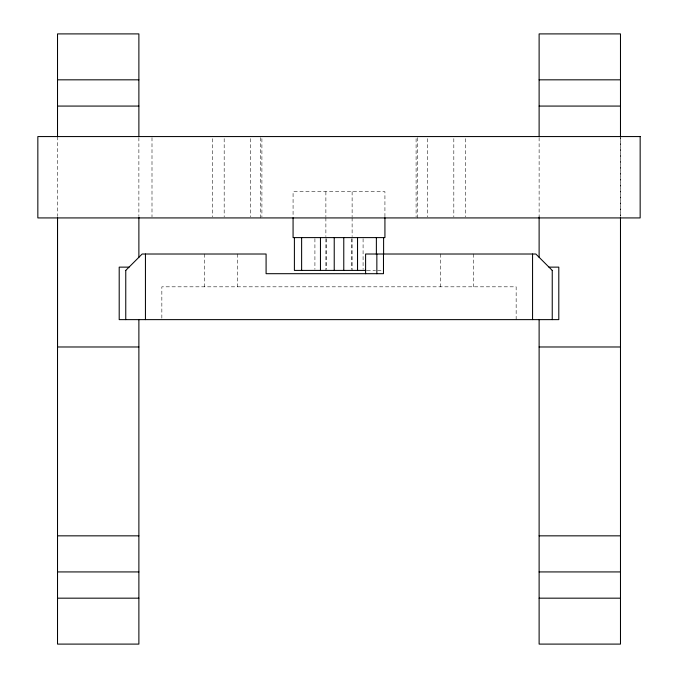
<?xml version="1.0" encoding="UTF-8"?>
<svg xmlns="http://www.w3.org/2000/svg" width="678" height="678" viewBox="0 0 678 678"><rect width="100%" height="100%" fill="white"/><g stroke="black" fill="none" stroke-linecap="round" stroke-linejoin="round"><path stroke-width="0.51" stroke-dasharray="3.39 2.54" d="M620.48 215.807L620.48 136.566M366.993 270.412L375.527 270.412M377.621 270.412L382.4 270.412M620.48 137.719L620.48 216.113M539.12 137.617L539.12 217.926M516.153 319.626L516.153 286.819L161.847 286.819L161.847 319.626M473.507 254.013L473.507 286.819M465.303 138.651L465.303 216.884M453.819 138.6L453.819 216.909M440.7 254.013L440.7 286.819M427.581 138.6L427.581 216.909M417.733 137.617L417.733 217.926M416.097 138.651L416.097 216.884M384.926 216.731L384.926 191.679L293.074 191.679L293.074 216.731M363.086 238.664L363.086 269.352M352.119 191.679L352.119 216.731M352.119 217.774L352.119 236.563M352.119 238.664L352.119 270.412M351.67 238.664L351.67 269.352M326.33 238.664L326.33 269.352M325.881 191.679L325.881 216.731M325.881 217.774L325.881 236.563M325.881 238.664L325.881 270.412M314.914 238.664L314.914 269.352M261.903 138.651L261.903 216.884M260.267 137.617L260.267 217.926M250.419 138.6L250.419 216.909M237.3 254.013L237.3 286.819M224.181 138.6L224.181 216.909M212.697 138.651L212.697 216.884M204.493 254.013L204.493 286.819M151.999 137.617L151.999 216.867M138.88 137.617L138.88 216.002M57.52 136.566L57.52 216.113"/><path stroke-width="1.02" d="M57.52 217.926L57.52 346.983L138.88 346.983M125.862 270.31L142.16 254.013L266.09 254.013L266.09 273.692L383.477 273.692L383.477 254.013M57.52 79.826L138.88 79.826M539.12 79.826L620.48 79.826M57.52 106.073L138.88 106.073M539.12 106.073L620.48 106.073M129.04 267.132L119.201 267.132L119.201 319.626L558.799 319.626L558.799 267.132L548.96 267.132M365.984 270.412L294.396 270.412L294.396 237.605M539.12 346.983L620.48 346.983M57.52 535.84L138.88 535.84M539.12 535.84L620.48 535.84M57.52 571.927L138.88 571.927M539.12 571.927L620.48 571.927M57.52 598.174L138.88 598.174M539.12 598.174L620.48 598.174M552.138 270.31L535.84 254.013L365.595 254.013L365.595 273.692M620.48 136.659L620.48 33.9L539.12 33.9L539.12 136.6M620.48 217.172L620.48 644.1L539.12 644.1L539.12 319.626M552.239 270.412L552.239 319.626M539.12 217.062L539.12 257.293M532.561 254.013L532.561 319.626M384.926 217.774L384.926 237.605L293.074 237.605L293.074 217.774M383.604 237.605L383.604 254.538M376.849 254.013L376.849 273.692M376.375 237.605L376.375 254.538M357.535 237.605L357.535 270.412M343.771 237.605L343.771 270.412M334.229 237.605L334.229 270.412M320.465 237.605L320.465 270.412M301.625 237.605L301.625 270.412M145.439 254.013L145.439 319.626M138.88 136.6L138.88 33.9L57.52 33.9L57.52 136.659M138.88 217.062L138.88 257.293M138.88 319.626L138.88 644.1L57.52 644.1L57.52 217.172M125.761 270.412L125.761 319.626M640.159 136.566L37.841 136.566L37.841 217.926L640.159 217.926L640.159 136.566"/></g></svg>
